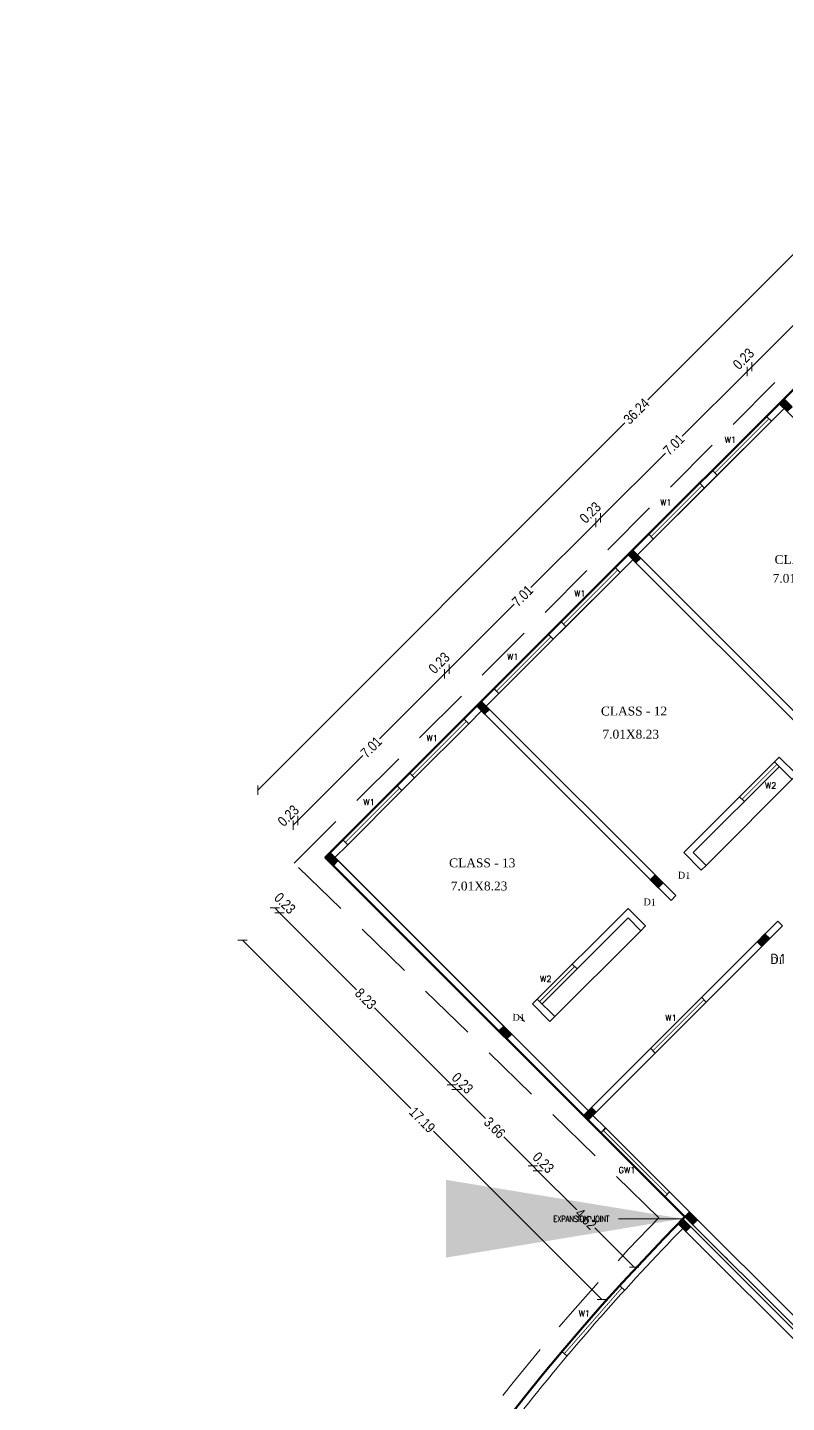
# Model space of a CAD drawing. Header units: metres. Extents: x 43 to 977, y 102 to 459.
# Drawn here: x 656.69 to 682.36, y 220.31 to 266.83 of the extents above; entities that cross this region are included whole.
import ezdxf

# ---------------------------------------------------------------- set-up
doc = ezdxf.new("R2010")
doc.units = ezdxf.units.M
doc.header["$MEASUREMENT"] = 0
doc.header["$PDMODE"] = 3
doc.linetypes.add('HIDDEN', pattern=[0.375, 0.25, -0.125])
doc.layers.get('0').update_dxf_attribs({"lineweight": 0})
doc.layers.get('Defpoints').update_dxf_attribs({"lineweight": 0})
doc.layers.add('BLK_1_FLR_2_BLT_UP_AREA_EXISTING', color=10, linetype='Continuous')
for name, color, linetype, lineweight in [('Column', 1, 'Continuous', 0), ('fence', 15, 'Continuous', 0), ('hatch', 7, 'Continuous', 0), ('ILAND', 7, 'Continuous', 0), ('TEXT', 130, 'Continuous', 0), ('WALL', 7, 'Continuous', 0), ('WIN', 13, 'Continuous', 0)]:
    doc.layers.add(name, color=color, linetype=linetype, lineweight=lineweight)
doc.styles.add('ARIAL NARROW', font='')
doc.styles.get("Standard").update_dxf_attribs({"font": 'romans.shx'})
doc.styles.add('style2', font='romantic.ttf')
doc.styles.add('visa', font='swissc.ttf')
doc.styles.get('ARIAL NARROW').set_extended_font_data('Lydian BT')
doc.dimstyles.new('Copy(2) of S-2', dxfattribs={"dimtxt": 10.5, "dimasz": 8, "dimexe": 2, "dimexo": 50, "dimgap": 5, "dimtad": 0, "dimtoh": 1, "dimdec": 1, "dimzin": 0, "dimdsep": 46, "dimlunit": 4, "dimtxsty": 'ARIAL NARROW', "dimcen": 0.09, "dimdle": 3, "dimse1": 1, "dimse2": 1, "dimclrd": 7, "dimclre": 13, "dimclrt": 7, "dimadec": 0, "dimazin": 0, "dimtfac": 1, "dimtdec": 1, "dimtofl": 0, "dimtmove": 0, "dimatfit": 3, "dimfxl": 0, "dimtolj": 1, "dimtzin": 0, "dimlwd": 13, "dimarcsym": 0})
doc.dimstyles.new('o3', dxfattribs={"dimscale": 0.23, "dimtxt": 0.9, "dimasz": 1, "dimexe": 5, "dimexo": 9, "dimgap": 0.23, "dimtad": 0, "dimzin": 3, "dimdsep": 46, "dimtxsty": 'visa', "dimblk": 'ARCHTICK', "dimcen": 0.09, "dimse1": 1, "dimse2": 1, "dimclrd": 7, "dimclre": 256, "dimclrt": 7, "dimadec": 0, "dimazin": 0, "dimtfac": 0.23, "dimtofl": 0, "dimtmove": 2, "dimatfit": 1, "dimldrblk": 'ARCHTICK', "dimfxl": 0, "dimtolj": 1, "dimtzin": 0, "dimarcsym": 0})
pattern_1 = [(45, (-4697.701461, 1803.4287433), (-0.0022447263868, 0.0022447263868), [])]
pattern_2 = [(135, (-889.0269013, -5134.6069856), (-0.0022447263868, -0.0022447263868), [])]

# ---------------------------------------------------------------- blocks, each defined once
blk = doc.blocks.new('_ArchTick')
at = {"color": 0, "const_width": 0.15}
blk.add_lwpolyline([(-0.5, -0.5), (0.5, 0.5)], dxfattribs=at)
blk = doc.blocks.new('*D309')
at = {"layer": 'Defpoints', "color": 0, "lineweight": 30}
for p in [(688.353, 257.565), (681.189, 255.354), (683.666, 252.878)]:
    blk.add_point(p, dxfattribs=at)
at = {"layer": 'WALL', "color": 7, "lineweight": -2}
for p, q in [((685.876, 260.041), (683.838, 258.003)), ((681.189, 255.354), (683.228, 257.393))]:
    blk.add_line(p, q, dxfattribs=at)
at = {"layer": 'WALL', "color": 7, "lineweight": -2, "xscale": 0.23, "yscale": 0.23, "zscale": 0.23}
for p, rotation in [((685.876, 260.041), 44.99999999388329), ((681.189, 255.354), 224.9999999938833)]:
    blk.add_blockref('_ArchTick', p, dxfattribs=dict(at, rotation=rotation))
at = {"layer": 'WALL', "color": 7, "insert": (683.533, 257.698), "char_height": 0.345, "attachment_point": 5, "rotation": 45, "style": 'visa'}
blk.add_mtext('\\A1;6.63', dxfattribs=at)
blk = doc.blocks.new('*D310')
at = {"layer": 'Defpoints', "color": 0, "lineweight": 30}
for p in [(681.028, 255.193), (683.58, 252.641), (683.666, 252.878)]:
    blk.add_point(p, dxfattribs=at)
at = {"layer": 'WALL', "color": 7, "lineweight": -2}
blk.add_line((681.189, 255.354), (681.028, 255.193), dxfattribs=at)
at = {"layer": 'WALL', "color": 7, "lineweight": -2, "xscale": 0.23, "yscale": 0.23, "zscale": 0.23}
for p, rotation in [((681.189, 255.354), 44.99999999388329), ((681.028, 255.193), 224.9999999938833)]:
    blk.add_blockref('_ArchTick', p, dxfattribs=dict(at, rotation=rotation))
at = {"layer": 'WALL', "color": 7, "insert": (680.907, 255.619), "char_height": 0.345, "attachment_point": 5, "rotation": 45, "style": 'visa'}
blk.add_mtext('\\A1;0.23', dxfattribs=at)
blk = doc.blocks.new('*D311')
at = {"layer": 'Defpoints', "color": 0, "lineweight": 30}
for p in [(683.58, 252.641), (676.071, 250.236), (678.7, 247.608)]:
    blk.add_point(p, dxfattribs=at)
at = {"layer": 'WALL', "color": 7, "lineweight": -2}
for p, q in [((681.028, 255.193), (678.833, 252.998)), ((676.071, 250.236), (678.266, 252.431))]:
    blk.add_line(p, q, dxfattribs=at)
at = {"layer": 'WALL', "color": 7, "lineweight": -2, "xscale": 0.23, "yscale": 0.23, "zscale": 0.23}
for p, rotation in [((681.028, 255.193), 44.99999999388329), ((676.071, 250.236), 224.9999999938833)]:
    blk.add_blockref('_ArchTick', p, dxfattribs=dict(at, rotation=rotation))
at = {"layer": 'WALL', "color": 7, "insert": (678.55, 252.715), "char_height": 0.345, "attachment_point": 5, "rotation": 45, "style": 'visa'}
blk.add_mtext('\\A1;7.01', dxfattribs=at)
blk = doc.blocks.new('*D312')
at = {"layer": 'Defpoints', "color": 0, "lineweight": 30}
for p in [(675.91, 250.075), (678.7, 247.608), (678.538, 247.446)]:
    blk.add_point(p, dxfattribs=at)
at = {"layer": 'WALL', "color": 7, "lineweight": -2}
blk.add_line((676.071, 250.236), (675.91, 250.075), dxfattribs=at)
at = {"layer": 'WALL', "color": 7, "lineweight": -2, "xscale": 0.23, "yscale": 0.23, "zscale": 0.23}
for p, rotation in [((676.071, 250.236), 44.99999999388329), ((675.91, 250.075), 224.9999999938833)]:
    blk.add_blockref('_ArchTick', p, dxfattribs=dict(at, rotation=rotation))
at = {"layer": 'WALL', "color": 7, "insert": (675.724, 250.417), "char_height": 0.345, "attachment_point": 5, "rotation": 45, "style": 'visa'}
blk.add_mtext('\\A1;0.23', dxfattribs=at)
blk = doc.blocks.new('*D313')
at = {"layer": 'Defpoints', "color": 0, "lineweight": 30}
for p in [(678.538, 247.446), (670.953, 245.118), (673.874, 242.198)]:
    blk.add_point(p, dxfattribs=at)
at = {"layer": 'WALL', "color": 7, "lineweight": -2}
for p, q in [((675.91, 250.075), (673.715, 247.88)), ((670.953, 245.118), (673.148, 247.313))]:
    blk.add_line(p, q, dxfattribs=at)
at = {"layer": 'WALL', "color": 7, "lineweight": -2, "xscale": 0.23, "yscale": 0.23, "zscale": 0.23}
for p, rotation in [((675.91, 250.075), 44.99999999388329), ((670.953, 245.118), 224.9999999938833)]:
    blk.add_blockref('_ArchTick', p, dxfattribs=dict(at, rotation=rotation))
at = {"layer": 'WALL', "color": 7, "insert": (673.432, 247.597), "char_height": 0.345, "attachment_point": 5, "rotation": 45, "style": 'visa'}
blk.add_mtext('\\A1;7.01', dxfattribs=at)
blk = doc.blocks.new('*D314')
at = {"layer": 'Defpoints', "color": 0, "lineweight": 30}
for p in [(670.792, 244.957), (673.712, 242.036), (673.874, 242.198)]:
    blk.add_point(p, dxfattribs=at)
at = {"layer": 'WALL', "color": 7, "lineweight": -2}
blk.add_line((670.953, 245.118), (670.792, 244.957), dxfattribs=at)
at = {"layer": 'WALL', "color": 7, "lineweight": -2, "xscale": 0.23, "yscale": 0.23, "zscale": 0.23}
for p, rotation in [((670.953, 245.118), 44.99999999388329), ((670.792, 244.957), 224.9999999938833)]:
    blk.add_blockref('_ArchTick', p, dxfattribs=dict(at, rotation=rotation))
at = {"layer": 'WALL', "color": 7, "insert": (670.612, 245.33), "char_height": 0.345, "attachment_point": 5, "rotation": 45, "style": 'visa'}
blk.add_mtext('\\A1;0.23', dxfattribs=at)
blk = doc.blocks.new('*D315')
at = {"layer": 'Defpoints', "color": 0, "lineweight": 30}
for p in [(673.712, 242.036), (665.835, 240.001), (668.902, 236.934)]:
    blk.add_point(p, dxfattribs=at)
at = {"layer": 'WALL', "color": 7, "lineweight": -2}
for p, q in [((670.792, 244.957), (668.597, 242.762)), ((665.835, 240.001), (668.03, 242.195))]:
    blk.add_line(p, q, dxfattribs=at)
at = {"layer": 'WALL', "color": 7, "lineweight": -2, "xscale": 0.23, "yscale": 0.23, "zscale": 0.23}
for p, rotation in [((670.792, 244.957), 44.99999999388329), ((665.835, 240.001), 224.9999999938833)]:
    blk.add_blockref('_ArchTick', p, dxfattribs=dict(at, rotation=rotation))
at = {"layer": 'WALL', "color": 7, "insert": (668.314, 242.479), "char_height": 0.345, "attachment_point": 5, "rotation": 45, "style": 'visa'}
blk.add_mtext('\\A1;7.01', dxfattribs=at)
blk = doc.blocks.new('*D316')
at = {"layer": 'Defpoints', "color": 0, "lineweight": 30}
for p in [(665.674, 239.839), (668.664, 236.848), (668.902, 236.934)]:
    blk.add_point(p, dxfattribs=at)
at = {"layer": 'WALL', "color": 7, "lineweight": -2}
blk.add_line((665.835, 240.001), (665.674, 239.839), dxfattribs=at)
at = {"layer": 'WALL', "color": 7, "lineweight": -2, "xscale": 0.23, "yscale": 0.23, "zscale": 0.23}
for p, rotation in [((665.835, 240.001), 44.99999999388329), ((665.674, 239.839), 224.9999999938833)]:
    blk.add_blockref('_ArchTick', p, dxfattribs=dict(at, rotation=rotation))
at = {"layer": 'WALL', "color": 7, "insert": (665.511, 240.16), "char_height": 0.345, "attachment_point": 5, "rotation": 45, "style": 'visa'}
blk.add_mtext('\\A1;0.23', dxfattribs=at)
blk = doc.blocks.new('*D317')
at = {"layer": 'Defpoints', "color": 0, "lineweight": 30}
for p in [(693.778, 262.982), (664.484, 241.023), (668.175, 237.337)]:
    blk.add_point(p, dxfattribs=at)
at = {"layer": 'WALL', "color": 7, "lineweight": -2}
for p, q in [((690.086, 266.668), (677.672, 254.233)), ((664.484, 241.023), (676.898, 253.458))]:
    blk.add_line(p, q, dxfattribs=at)
at = {"layer": 'WALL', "color": 7, "lineweight": -2, "xscale": 0.23, "yscale": 0.23, "zscale": 0.23}
for p, rotation in [((690.086, 266.668), 45.04675149175113), ((664.484, 241.023), 225.0467514917511)]:
    blk.add_blockref('_ArchTick', p, dxfattribs=dict(at, rotation=rotation))
at = {"layer": 'WALL', "color": 7, "insert": (677.285, 253.845), "char_height": 0.345, "attachment_point": 5, "rotation": 45.0468, "style": 'visa'}
blk.add_mtext('\\A1;36.24', dxfattribs=at)
blk = doc.blocks.new('*D365')
at = {"layer": 'Defpoints', "color": 0, "lineweight": 30}
for p in [(667.061, 239.044), (667.222, 238.883), (665.216, 236.877)]:
    blk.add_point(p, dxfattribs=at)
at = {"layer": 'WALL', "color": 7, "lineweight": -2}
blk.add_line((665.055, 237.038), (665.216, 236.877), dxfattribs=at)
at = {"layer": 'WALL', "color": 7, "lineweight": -2, "xscale": 0.23, "yscale": 0.23, "zscale": 0.23}
for p, rotation in [((665.055, 237.038), 135.0000000022368), ((665.216, 236.877), 315.0000000022368)]:
    blk.add_blockref('_ArchTick', p, dxfattribs=dict(at, rotation=rotation))
at = {"layer": 'WALL', "color": 7, "insert": (665.395, 237.197), "char_height": 0.345, "attachment_point": 5, "rotation": 315, "style": 'visa'}
blk.add_mtext('\\A1;0.23', dxfattribs=at)
blk = doc.blocks.new('*D366')
at = {"layer": 'Defpoints', "color": 0, "lineweight": 30}
for p in [(667.222, 238.883), (673.93, 233.953), (671.035, 231.058)]:
    blk.add_point(p, dxfattribs=at)
at = {"layer": 'WALL', "color": 7, "lineweight": -2}
for p, q in [((665.216, 236.877), (667.821, 234.273)), ((671.035, 231.058), (668.431, 233.663))]:
    blk.add_line(p, q, dxfattribs=at)
at = {"layer": 'WALL', "color": 7, "lineweight": -2, "xscale": 0.23, "yscale": 0.23, "zscale": 0.23}
for p, rotation in [((665.216, 236.877), 135.0000000025056), ((671.035, 231.058), 315.0000000025056)]:
    blk.add_blockref('_ArchTick', p, dxfattribs=dict(at, rotation=rotation))
at = {"layer": 'WALL', "color": 7, "insert": (668.126, 233.968), "char_height": 0.345, "attachment_point": 5, "rotation": 315, "style": 'visa'}
blk.add_mtext('\\A1;8.23', dxfattribs=at)
blk = doc.blocks.new('*D367')
at = {"layer": 'Defpoints', "color": 0, "lineweight": 30}
for p in [(673.93, 233.953), (674.091, 233.792), (671.196, 230.897)]:
    blk.add_point(p, dxfattribs=at)
at = {"layer": 'WALL', "color": 7, "lineweight": -2}
blk.add_line((671.035, 231.058), (671.196, 230.897), dxfattribs=at)
at = {"layer": 'WALL', "color": 7, "lineweight": -2, "xscale": 0.23, "yscale": 0.23, "zscale": 0.23}
for p, rotation in [((671.035, 231.058), 135.0000000025056), ((671.196, 230.897), 315.0000000025056)]:
    blk.add_blockref('_ArchTick', p, dxfattribs=dict(at, rotation=rotation))
at = {"layer": 'WALL', "color": 7, "insert": (671.402, 231.111), "char_height": 0.345, "attachment_point": 5, "rotation": 315, "style": 'visa'}
blk.add_mtext('\\A1;0.23', dxfattribs=at)
blk = doc.blocks.new('*D368')
at = {"layer": 'Defpoints', "color": 0, "lineweight": 30}
for p in [(674.091, 233.792), (676.677, 231.206), (673.782, 228.311)]:
    blk.add_point(p, dxfattribs=at)
at = {"layer": 'WALL', "color": 7, "lineweight": -2}
for p, q in [((671.196, 230.897), (672.182, 229.911)), ((673.782, 228.311), (672.797, 229.296))]:
    blk.add_line(p, q, dxfattribs=at)
at = {"layer": 'WALL', "color": 7, "lineweight": -2, "xscale": 0.23, "yscale": 0.23, "zscale": 0.23}
for p, rotation in [((671.196, 230.897), 135.0000000025056), ((673.782, 228.311), 315.0000000025056)]:
    blk.add_blockref('_ArchTick', p, dxfattribs=dict(at, rotation=rotation))
at = {"layer": 'WALL', "color": 7, "insert": (672.489, 229.604), "char_height": 0.345, "attachment_point": 5, "rotation": 315, "style": 'visa'}
blk.add_mtext('\\A1;3.66', dxfattribs=at)
blk = doc.blocks.new('*D369')
at = {"layer": 'Defpoints', "color": 0, "lineweight": 30}
for p in [(676.677, 231.206), (676.839, 231.044), (673.944, 228.149)]:
    blk.add_point(p, dxfattribs=at)
at = {"layer": 'WALL', "color": 7, "lineweight": -2}
blk.add_line((673.782, 228.311), (673.944, 228.149), dxfattribs=at)
at = {"layer": 'WALL', "color": 7, "lineweight": -2, "xscale": 0.23, "yscale": 0.23, "zscale": 0.23}
for p, rotation in [((673.782, 228.311), 135.0000000025056), ((673.944, 228.149), 315.0000000025056)]:
    blk.add_blockref('_ArchTick', p, dxfattribs=dict(at, rotation=rotation))
at = {"layer": 'WALL', "color": 7, "insert": (674.137, 228.421), "char_height": 0.345, "attachment_point": 5, "rotation": 315, "style": 'visa'}
blk.add_mtext('\\A1;0.23', dxfattribs=at)
blk = doc.blocks.new('*D370')
at = {"layer": 'Defpoints', "color": 0, "lineweight": 30}
for p in [(676.839, 231.044), (678.918, 226.596), (677.208, 224.885)]:
    blk.add_point(p, dxfattribs=at)
at = {"layer": 'WALL', "color": 7, "lineweight": -2}
for p, q in [((673.944, 228.149), (675.268, 226.825)), ((677.208, 224.885), (675.883, 226.21))]:
    blk.add_line(p, q, dxfattribs=at)
at = {"layer": 'WALL', "color": 7, "lineweight": -2, "xscale": 0.23, "yscale": 0.23, "zscale": 0.23}
for p, rotation in [((673.944, 228.149), 135.0000000025056), ((677.208, 224.885), 315.0000000025056)]:
    blk.add_blockref('_ArchTick', p, dxfattribs=dict(at, rotation=rotation))
at = {"layer": 'WALL', "color": 7, "insert": (675.576, 226.517), "char_height": 0.345, "attachment_point": 5, "rotation": 315, "style": 'visa'}
blk.add_mtext('\\A1;4.62', dxfattribs=at)
blk = doc.blocks.new('*D371')
at = {"layer": 'Defpoints', "color": 0, "lineweight": 30}
for p in [(666.765, 238.748), (663.962, 235.945), (678.918, 226.595)]:
    blk.add_point(p, dxfattribs=at)
at = {"layer": 'WALL', "color": 7, "lineweight": -2}
for p, q in [((663.962, 235.945), (669.657, 230.25)), ((676.115, 223.792), (670.42, 229.488))]:
    blk.add_line(p, q, dxfattribs=at)
at = {"layer": 'WALL', "color": 7, "lineweight": -2, "xscale": 0.23, "yscale": 0.23, "zscale": 0.23}
for p, rotation in [((663.962, 235.945), 134.9999999999867), ((676.115, 223.792), 314.9999999999866)]:
    blk.add_blockref('_ArchTick', p, dxfattribs=dict(at, rotation=rotation))
at = {"layer": 'WALL', "color": 7, "insert": (670.038, 229.869), "char_height": 0.345, "attachment_point": 5, "rotation": 315, "style": 'visa'}
blk.add_mtext('\\A1;17.19', dxfattribs=at)

msp = doc.modelspace()

# ---------------------------------------------------------------- hatches: boundary and pattern name
at = {"layer": 'hatch'}
h = msp.add_hatch(dxfattribs=at)
h.set_pattern_fill('ANSI31', color=256, scale=0.025396, style=0)
h.set_pattern_definition([(45, (-4688.2197367, 1824.654876), (-0.0022447263868, 0.0022447263868), [])])
h.paths.add_polyline_path([(682.28012, 254.26371), (682.1185, 254.10209), (682.38786, 253.83272), (682.54948, 253.99434)])
h = msp.add_hatch(dxfattribs=at)
h.set_pattern_fill('ANSI31', color=256, scale=0.025396, style=0)
h.set_pattern_definition([(45, (-4693.337713, 1819.5369), (-0.0022447263868, 0.0022447263868), [])])
h.paths.add_polyline_path([(677.16214, 249.14573), (677.00052, 248.98411), (677.26989, 248.71474), (677.43151, 248.87636)])
h = msp.add_hatch(dxfattribs=at)
h.set_pattern_fill('ANSI31', color=256, scale=0.025396, style=0)
h.set_pattern_definition([(45, (-4698.455689, 1814.4189237), (-0.0022447263868, 0.0022447263868), [])])
h.paths.add_polyline_path([(672.04416, 244.02776), (671.88254, 243.86613), (672.15191, 243.59677), (672.31353, 243.75839)])
h = msp.add_hatch(dxfattribs=at)
h.set_pattern_fill('ANSI31', color=256, scale=0.025396, style=0)
h.set_pattern_definition([(45, (-4703.5736652, 1809.3009476), (-0.0022447263868, 0.0022447263868), [])])
h.paths.add_polyline_path([(666.92619, 238.90978), (666.76457, 238.74816), (667.03393, 238.47879), (667.19555, 238.64041)])
h = msp.add_hatch(dxfattribs=at)
h.set_pattern_fill('ANSI31', color=256, scale=0.025396, style=0)
h.set_pattern_definition([(45, (-4692.5834848, 1808.5467195), (-0.0022447263868, 0.0022447263868), [])])
h.paths.add_polyline_path([(677.91637, 238.15555), (677.75475, 237.99393), (678.02411, 237.72456), (678.18573, 237.88618)])
h = msp.add_hatch(dxfattribs=at)
h.set_pattern_fill('ANSI31', color=256, scale=0.025396, angle=90, style=0)
h.set_pattern_definition(pattern_2)
h.paths.add_polyline_path([(681.36427, 235.89287), (681.52589, 235.73125), (681.79525, 236.00061), (681.63363, 236.16223)])
h = msp.add_hatch(dxfattribs=at)
h.set_pattern_fill('ANSI31', color=256, scale=0.025396, angle=90, style=0)
h.set_pattern_definition(pattern_2)
h.paths.add_polyline_path([(681.36427, 235.89287), (681.52589, 235.73125), (681.79525, 236.00061), (681.63363, 236.16223)])
h = msp.add_hatch(dxfattribs=at)
h.set_pattern_fill('ANSI31', color=256, scale=0.025396, angle=90, style=0)
h.set_pattern_definition([(135, (-889.0269013, -5134.6069856), (-0.0022447263868, -0.0022447263868), [])])
h.paths.add_polyline_path([(681.36427, 235.89287), (681.52589, 235.73125), (681.79525, 236.00061), (681.63363, 236.16223)])
h = msp.add_hatch(dxfattribs=at)
h.set_pattern_fill('ANSI31', color=256, scale=0.025396, style=0)
h.set_pattern_definition(pattern_1)
h.paths.add_polyline_path([(672.79839, 233.03757), (672.63677, 232.87595), (672.90614, 232.60659), (673.06776, 232.76821)])
h = msp.add_hatch(dxfattribs=at)
h.set_pattern_fill('ANSI31', color=256, scale=0.025396, style=0)
h.set_pattern_definition(pattern_1)
h.paths.add_polyline_path([(672.79839, 233.03757), (672.63677, 232.87595), (672.90614, 232.60659), (673.06776, 232.76821)])
h = msp.add_hatch(dxfattribs=at)
h.set_pattern_fill('ANSI31', color=256, scale=0.025396, angle=90, style=0)
h.set_pattern_definition([(135, (-894.8991056, -5140.4791898), (-0.0022447263868, -0.0022447263868), [])])
h.paths.add_polyline_path([(675.49206, 230.02066), (675.65368, 229.85904), (675.92305, 230.12841), (675.76143, 230.29003)])
h = msp.add_hatch(dxfattribs=at)
h.set_pattern_fill('ANSI31', color=256, scale=0.025396, angle=47.661914, style=0)
h.set_pattern_definition([(85.73883716, (5520.5827956, -2808.855191), (0.0031657472555, -0.0002358758513), [])])
h.paths.add_polyline_path([(679.34929, 226.48786), (679.18767, 226.32624), (678.9183, 226.5956), (679.07992, 226.75722)])
h = msp.add_hatch(dxfattribs=at)
h.set_pattern_fill('ANSI31', color=256, scale=0.025396, angle=47.661914, style=0)
h.set_pattern_definition([(85.73883716, (5520.349344, -2809.0886426), (0.0031657472555, -0.0002358758513), [])])
h.paths.add_polyline_path([(679.11584, 226.25441), (678.95422, 226.09279), (678.68485, 226.36215), (678.84647, 226.52377)])

# ---------------------------------------------------------------- linework, layer by layer
at = {"layer": 'BLK_1_FLR_2_BLT_UP_AREA_EXISTING', "color": 26, "lineweight": 50}
msp.add_lwpolyline([(672.87064, 219.68069), (673.49479, 220.49003), (674.13895, 221.28178), (674.7932, 222.06523), (675.45742, 222.84023), (676.1315, 223.60666), (676.81535, 224.3644), (677.50883, 225.11332), (678.20937, 225.85749), (678.92036, 226.58816), (666.76249, 238.74609), (692.38757, 264.37116)], dxfattribs=at)
at = {"layer": 'Column'}
for points in [[(682.54948, 253.99434), (682.28012, 254.26371), (682.1185, 254.10209), (682.38786, 253.83272), (682.54948, 253.99434)], [(677.43151, 248.87636), (677.16214, 249.14573), (677.00052, 248.98411), (677.26989, 248.71474), (677.43151, 248.87636)], [(672.31353, 243.75839), (672.04416, 244.02776), (671.88254, 243.86613), (672.15191, 243.59677), (672.31353, 243.75839)], [(667.19555, 238.64041), (666.92619, 238.90978), (666.76457, 238.74816), (667.03393, 238.47879), (667.19555, 238.64041)], [(678.18573, 237.88618), (677.91637, 238.15555), (677.75475, 237.99393), (678.02411, 237.72456), (678.18573, 237.88618)], [(681.63363, 236.16223), (681.36427, 235.89287), (681.52589, 235.73125), (681.79525, 236.00061), (681.63363, 236.16223)], [(681.63363, 236.16223), (681.36427, 235.89287), (681.52589, 235.73125), (681.79525, 236.00061), (681.63363, 236.16223)], [(681.63363, 236.16223), (681.36427, 235.89287), (681.52589, 235.73125), (681.79525, 236.00061), (681.63363, 236.16223)], [(673.06776, 232.76821), (672.79839, 233.03757), (672.63677, 232.87595), (672.90614, 232.60659), (673.06776, 232.76821)], [(673.06776, 232.76821), (672.79839, 233.03757), (672.63677, 232.87595), (672.90614, 232.60659), (673.06776, 232.76821)], [(675.76143, 230.29003), (675.49206, 230.02066), (675.65368, 229.85904), (675.92305, 230.12841), (675.76143, 230.29003)]]:
    msp.add_lwpolyline(points, dxfattribs=at)
for points in [[(678.9183, 226.5956), (679.07992, 226.75722), (679.34929, 226.48786), (679.18767, 226.32624)], [(678.68485, 226.36215), (678.84647, 226.52377), (679.11584, 226.25441), (678.95422, 226.09279)]]:
    msp.add_lwpolyline(points, close=True, dxfattribs=at)
at = {"layer": 'fence', "linetype": 'HIDDEN', "ltscale": 8}
for p, q in [((665.70773, 238.55329), (692.38964, 265.23521)), ((678.03944, 226.55944), (665.70773, 238.55329))]:
    msp.add_line(p, q, dxfattribs=at)
msp.add_arc((736.16496, 170.27518), 80.9104, 135.9220173, 169.1952229, dxfattribs=at)
at = {"layer": 'WALL'}
for p, q in [((681.68751, 253.6711), (682.7111, 254.69469)), ((681.84913, 253.50948), (681.68751, 253.6711)), ((679.42482, 251.40842), (679.85581, 251.8394)), ((680.01743, 251.67778), (679.85581, 251.8394)), ((679.58644, 251.2468), (679.42482, 251.40842)), ((677.86249, 249.52285), (677.70087, 249.68447)), ((677.32376, 248.98411), (683.14209, 243.16578)), ((676.73115, 248.3915), (676.56953, 248.55312)), ((674.30685, 246.29044), (674.73783, 246.72143)), ((674.89946, 246.55981), (674.73783, 246.72143)), ((674.46847, 246.12882), (674.30685, 246.29044)), ((671.45156, 243.43515), (672.47515, 244.45874)), ((672.63677, 244.29712), (672.47515, 244.45874)), ((671.61318, 243.27353), (671.45156, 243.43515)), ((671.61318, 243.27353), (672.04416, 243.70451)), ((678.4551, 237.29358), (672.04416, 243.70451)), ((678.88609, 238.90978), (682.1185, 242.14218)), ((669.18887, 241.17246), (669.61986, 241.60345)), ((669.78148, 241.44183), (669.61986, 241.60345)), ((679.20933, 238.90978), (682.1185, 241.81894)), ((679.64032, 238.47879), (682.7111, 241.54958)), ((669.35049, 241.01084), (669.18887, 241.17246)), ((669.35049, 241.01084), (669.78148, 241.44183)), ((666.76457, 238.74816), (667.35717, 239.34077)), ((667.08781, 238.74816), (667.51879, 239.17915)), ((667.51879, 239.17915), (667.35717, 239.34077)), ((672.90614, 232.60659), (666.76457, 238.74816)), ((675.49206, 230.02066), (666.76457, 238.74816)), ((675.65368, 230.18228), (666.92619, 238.90978)), ((672.90614, 232.92983), (667.08781, 238.74816)), ((679.4787, 238.31717), (678.88609, 238.90978)), ((679.64032, 238.47879), (679.20933, 238.90978)), ((679.64032, 238.47879), (679.4787, 238.31717)), ((678.4551, 237.29358), (678.61672, 237.4552)), ((673.76811, 233.7918), (677.00052, 237.02421)), ((677.59313, 236.4316), (677.00052, 237.02421)), ((674.09135, 233.7918), (677.00052, 236.70097)), ((682.06462, 236.59322), (675.49206, 230.02066)), ((677.43151, 236.26998), (677.00052, 236.70097)), ((677.43151, 236.26998), (677.59313, 236.4316)), ((682.06462, 236.59322), (682.22624, 236.4316)), ((682.06462, 236.59322), (682.22624, 236.4316)), ((674.36072, 233.1992), (677.43151, 236.26998)), ((675.8153, 230.02066), (681.79525, 236.00061)), ((681.78877, 235.99413), (681.62715, 235.83251)), ((681.78877, 235.99413), (681.62715, 235.83251)), ((675.27584, 234.97629), (675.11422, 235.13791)), ((674.36072, 233.1992), (673.76811, 233.7918)), ((674.52234, 233.36082), (673.92973, 233.95342)), ((679.64824, 233.8536), (679.48662, 234.01522)), ((673.49875, 233.1992), (673.33713, 233.36082)), ((677.92429, 232.12965), (677.76267, 232.29127)), ((676.08467, 229.42805), (675.49206, 230.02066)), ((676.24629, 229.58968), (675.8153, 230.02066)), ((676.08051, 229.4334), (676.24213, 229.59502)), ((676.08467, 229.42805), (676.24629, 229.58968)), ((678.1367, 227.3772), (677.70571, 227.80819)), ((678.14087, 227.37186), (677.70988, 227.80285)), ((678.30249, 227.53348), (677.8715, 227.96447)), ((678.40877, 227.42837), (678.24715, 227.26675)), ((678.24715, 227.26675), (678.24715, 227.26675)), ((685.06208, 220.45182), (678.24715, 227.26675)), ((678.40877, 227.42837), (678.40877, 227.42837)), ((678.40877, 227.42837), (685.06052, 220.77663)), ((684.99025, 220.37999), (678.85122, 226.51902)), ((684.82863, 220.21837), (678.85299, 226.19402)), ((676.87828, 224.10581), (676.70811, 224.26314)), ((676.87828, 224.10581), (676.70811, 224.26314)), ((674.93223, 221.88126), (674.75645, 222.02825)), ((674.93223, 221.88126), (674.75645, 222.02825))]:
    msp.add_line(p, q, dxfattribs=at)
at = {"layer": 'WALL', "color": 7}
for points in [[(677.32376, 248.98411), (682.28012, 253.94047)], [(681.84913, 253.50948), (682.28012, 253.94047), (688.69105, 247.52953)], [(679.58644, 251.2468), (680.01743, 251.67778)], [(672.20578, 243.86613), (677.16214, 248.82249)], [(676.73115, 248.3915), (677.16214, 248.82249), (682.98047, 243.00416)], [(674.46847, 246.12882), (674.89946, 246.55981)], [(678.61672, 237.4552), (672.20578, 243.86613), (672.63677, 244.29712)], [(681.95688, 241.98056), (682.54948, 241.38796)], [(682.1185, 242.14218), (682.7111, 241.54958)], [(680.77368, 240.79737), (680.9353, 240.63575)], [(681.79525, 236.00061), (682.22624, 236.4316)], [(681.79525, 236.00061), (682.22624, 236.4316)]]:
    msp.add_lwpolyline(points, dxfattribs=at)
at = {"layer": 'WALL'}
for radius, start, end in [(80.3009, 135.5398044, 141.5299911), (80.07233, 135.7049052, 141.5306118)]:
    msp.add_arc((736.16496, 170.27518), radius, start, end, dxfattribs=at)
at = {"layer": 'WIN', "color": 7}
for p, q in [((679.85581, 251.8394), (681.68751, 253.6711)), ((681.84913, 253.50948), (680.01743, 251.67778)), ((677.16214, 249.14573), (679.42482, 251.40842)), ((679.58644, 251.2468), (677.75475, 249.4151)), ((674.73783, 246.72143), (677.00052, 248.98411)), ((676.73115, 248.3915), (674.89946, 246.55981)), ((674.46847, 246.12882), (672.20578, 243.86613)), ((672.47515, 244.45874), (674.30685, 246.29044)), ((669.61986, 241.60345), (671.45156, 243.43515)), ((671.61318, 243.27353), (669.78148, 241.44183)), ((680.63698, 240.66067), (682.1185, 242.14218)), ((682.1185, 241.81894), (681.27997, 240.98042)), ((667.35717, 239.34077), (669.18887, 241.17246)), ((669.35049, 241.01084), (667.51879, 239.17915)), ((673.76811, 233.7918), (675.10563, 235.12932)), ((675.26725, 234.9677), (674.09135, 233.7918)), ((678.24715, 227.26675), (676.08051, 229.4334)), ((677.70988, 227.80285), (676.08467, 229.42805)), ((676.24213, 229.59502), (678.40877, 227.42837)), ((676.24629, 229.58968), (677.8715, 227.96447)), ((678.29832, 227.53882), (680.35452, 225.48263)), ((680.19514, 225.31876), (678.1367, 227.3772)), ((679.76828, 225.74445), (678.14087, 227.37186)), ((680.20006, 225.3142), (680.36391, 225.15484))]:
    msp.add_line(p, q, dxfattribs=at)
at = {"layer": 'WIN', "const_width": 0.0254}
for points in [[(679.93662, 251.75859), (681.76832, 253.59029)], [(677.78168, 249.60366), (679.50563, 251.32761)], [(674.81865, 246.64062), (676.65034, 248.47231)], [(672.55596, 244.37793), (674.38766, 246.20963)], [(669.70067, 241.52264), (671.53237, 243.35434)], [(680.85449, 240.71656), (682.03769, 241.89975)], [(667.43798, 239.25996), (669.26968, 241.09165)], [(674.01054, 233.87261), (675.19503, 235.0571)], [(679.56743, 233.93441), (677.84348, 232.21046)], [(678.32796, 227.34756), (676.16132, 229.51421)], [(677.79069, 227.88366), (676.16548, 229.50886)], [(674.84434, 221.95476), (676.79319, 224.18448)], [(674.84434, 221.95476), (676.79319, 224.18448)]]:
    msp.add_lwpolyline(points, dxfattribs=at)

# ---------------------------------------------------------------- texts
at = {"layer": 'TEXT', "color": 4, "style": 'style2'}
for s, p in [('CLASS - 11', (681.95857, 248.67951)), ('7.01X8.23', (681.89214, 248.04192)), ('CLASS - 12', (676.08412, 243.55172)), ('7.01X8.23', (676.13745, 242.76913)), ('CLASS - 13', (670.95071, 238.41422)), ('7.01X8.23', (671.00676, 237.63163))]:
    msp.add_text(s, height=0.3, dxfattribs=at).set_placement(p)
for p in [(678.68082, 238.03708), (677.51822, 237.13292), (681.81388, 235.15746), (673.08801, 233.2291)]:
    msp.add_text('D1', height=0.23, rotation=357.807084, dxfattribs=at).set_placement(p)
at = {"layer": 'TEXT', "lineweight": -3, "width": 0.8}
msp.add_text('EXPANSION JOINT', height=0.2031694, dxfattribs=at).set_placement((674.47246, 226.41727))
at = {"layer": 'WALL'}
for s, height, p in [('W1', 0.203169, (680.27301, 252.77868)), ('W1', 0.203169, (678.09, 250.65816)), ('W1', 0.203169, (675.18238, 247.57296)), ('W1', 0.203169, (672.91253, 245.439)), ('W1', 0.203169, (670.18467, 242.68183)), ('W2', 0.203169, (681.63347, 241.07994)), ('W1', 0.203169, (668.04874, 240.51712)), ('D1', 0.313036, (681.81388, 235.15746)), ('W2', 0.203169, (674.0287, 234.53716)), ('W1', 0.203169, (678.26283, 233.21711)), ('GW1', 0.203169, (676.68291, 228.06727))]:
    msp.add_text(s, height=height, dxfattribs=at).set_placement(p)
msp.add_text('W1', height=0.203169, rotation=358.783542, dxfattribs=at).set_placement((675.33078, 223.2221))
msp.add_text('W1', height=0.203169, rotation=358.783542, dxfattribs=at).set_placement((675.33078, 223.2221))

# ---------------------------------------------------------------- dimensions: what is measured, and where the dimension line sits
for p1, p2, distance, picture, middle in [((693.77793, 262.98175), (668.17536, 237.33737), -5.21674, '*D317', (677.28484, 253.84534)), ((678.91771, 226.59501), (666.76457, 238.74816), 3.96366, '*D371', (670.03841, 229.86885))]:
    dim = msp.add_aligned_dim(p1=p1, p2=p2, distance=distance, dimstyle='o3', override={"dimtxt": 1.5, "dimpost": '\\X'}, dxfattribs=at)
    dim.commit()
    dim.dimension.update_dxf_attribs({"geometry": picture, "text_midpoint": middle})
for base, p1, p2, angle, picture, middle in [((681.18938, 255.35444), (688.3525, 257.5653), (683.66551, 252.87831), 45, '*D309', (683.53288, 257.69793)), ((676.07141, 250.23646), (683.58008, 252.6405), (678.69991, 247.60796), 45, '*D311', (678.54959, 252.71464)), ((670.95343, 245.11849), (678.53829, 247.44634), (673.87399, 242.19793), 45, '*D313', (673.43161, 247.59666)), ((665.83546, 240.00051), (673.71237, 242.03631), (668.90204, 236.93392), 45, '*D315', (668.31363, 242.47869)), ((671.03472, 231.05841), (667.22249, 238.88284), (673.92973, 233.95342), 135, '*D366', (668.12556, 233.96758)), ((673.78227, 228.31087), (674.09135, 233.7918), (676.67728, 231.20588), 135, '*D368', (672.4893, 229.60383)), ((677.20791, 224.88522), (676.8389, 231.04426), (678.9183, 226.5956), 135, '*D370', (675.5759, 226.51723))]:
    dim = msp.add_linear_dim(base=base, p1=p1, p2=p2, angle=angle, dimstyle='o3', override={"dimtxt": 1.5, "dimpost": '\\X'}, dxfattribs=at)
    dim.commit()
    dim.dimension.update_dxf_attribs({"geometry": picture, "text_midpoint": middle})
for base, p1, p2, angle, picture, middle, dimtype in [((681.02776, 255.19282), (683.66551, 252.87831), (683.58008, 252.6405), 45, '*D310', (680.90688, 255.6186), 160), ((675.90979, 250.07484), (678.69991, 247.60796), (678.53829, 247.44634), 45, '*D312', (675.72427, 250.41724), 160), ((670.79181, 244.95687), (673.87399, 242.19793), (673.71237, 242.03631), 45, '*D314', (670.61233, 245.33007), 160), ((665.67384, 239.83889), (668.90204, 236.93392), (668.66424, 236.84849), 45, '*D316', (665.51062, 240.15981), 160), ((665.21639, 236.87674), (667.06087, 239.04446), (667.22249, 238.88284), 315, '*D365', (665.3953, 237.19709), 161), ((671.19634, 230.89679), (673.92973, 233.95342), (674.09135, 233.7918), 135, '*D367', (671.40173, 231.11144), 160), ((673.94389, 228.14925), (676.67728, 231.20588), (676.8389, 231.04426), 135, '*D369', (674.13687, 228.42148), 160)]:
    dim = msp.add_linear_dim(base=base, p1=p1, p2=p2, angle=angle, dimstyle='o3', override={"dimtxt": 1.5, "dimpost": '\\X'}, dxfattribs=at)
    dim.commit()
    dim.dimension.update_dxf_attribs({"geometry": picture, "text_midpoint": middle, "dimtype": dimtype})

# ---------------------------------------------------------------- leaders
at = {"layer": 'ILAND', "color": 5, "ltscale": 45}
msp.add_leader([(678.84646, 226.52377), (676.67937, 226.52377)], dimstyle='Copy(2) of S-2', override={"dimgap": 5, "dimtad": 0, "dimfxl": 4, "dimfxlon": 1}, dxfattribs=at)

doc.saveas('drawing.dxf')
